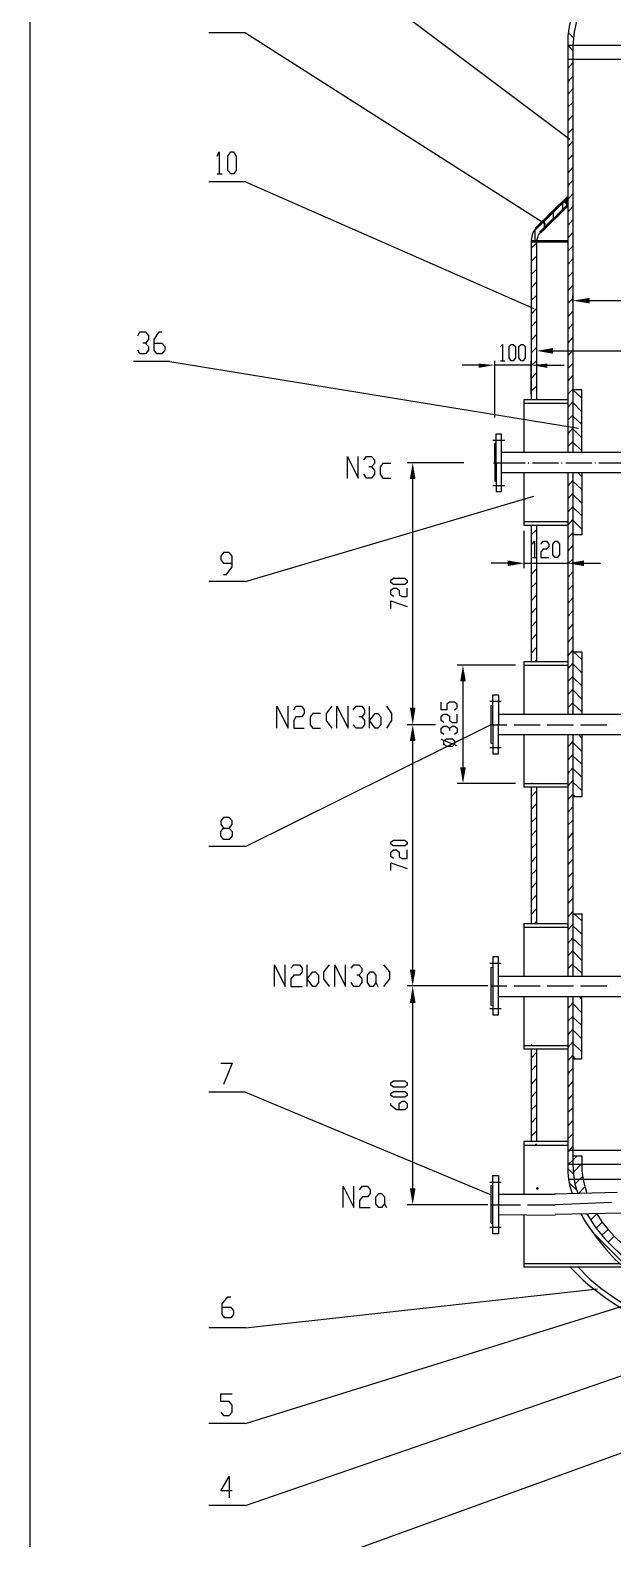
# Model space of a CAD drawing. Header units: millimetres. Extents: x -2210 to 6171, y -6737 to 5572.
# Drawn here: x -2210 to -610, y -1685 to 2461 of the extents above; entities that cross this region are included whole.
import ezdxf

# ---------------------------------------------------------------- set-up
doc = ezdxf.new("R2010")
doc.units = ezdxf.units.MM
doc.layers.add('1', color=7, linetype='Continuous')

msp = doc.modelspace()

# ---------------------------------------------------------------- hatches: boundary and pattern name
h = msp.add_hatch(color=0)
h.dxf.hatch_style = 2
h.paths.add_polyline_path([(-733.5, 2002.1), (-745.1, 1992.4), (-733.5, 1992.4)])
h = msp.add_hatch(color=0)
h.dxf.hatch_style = 2
h.paths.add_polyline_path([(-745.1, 1992.4), (-733.5, 1992.4), (-733.5, 1980.7)])
h = msp.add_hatch(color=0)
h.dxf.hatch_style = 2
h.paths.add_polyline_path([(-673.2, 1725.8), (-673.2, 1710.3), (-719.9, 1718)])
h = msp.add_hatch(color=0)
h.dxf.hatch_style = 2
h.paths.add_polyline_path([(-774.3, 1587.7), (-774.3, 1572.1), (-819.1, 1579.9)])
h = msp.add_hatch(color=0)
h.dxf.hatch_style = 2
h.paths.add_polyline_path([(-978.6, 1544.9), (-978.6, 1533.2), (-933.9, 1541)])
h = msp.add_hatch(color=0)
h.dxf.hatch_style = 2
h.paths.add_polyline_path([(-789.9, 1544.9), (-789.9, 1533.2), (-834.6, 1541)])
h = msp.add_hatch(color=0)
h.dxf.hatch_style = 2
h.paths.add_polyline_path([(-1167.3, 1227.8), (-1151.8, 1227.8), (-1159.5, 1272.5)])
h = msp.add_hatch(color=0)
h.dxf.hatch_style = 2
h.paths.add_polyline_path([(-898.8, 1004), (-898.8, 988.5), (-854.1, 996.3)])
h = msp.add_hatch(color=0)
h.dxf.hatch_style = 2
h.paths.add_polyline_path([(-688.7, 1004), (-688.7, 988.5), (-733.5, 996.3)])
h = msp.add_hatch(color=0)
h.dxf.hatch_style = 2
h.paths.add_polyline_path([(-1029.2, 671.4), (-1013.6, 671.4), (-1021.4, 716.1)])
h = msp.add_hatch(color=0)
h.dxf.hatch_style = 2
h.paths.add_polyline_path([(-1167.3, 599.4), (-1151.8, 599.4), (-1159.5, 552.7)])
h = msp.add_hatch(color=0)
h.dxf.hatch_style = 2
h.paths.add_polyline_path([(-1167.3, 507.9), (-1151.8, 507.9), (-1159.5, 552.7)])
h = msp.add_hatch(color=0)
h.dxf.hatch_style = 2
h.paths.add_polyline_path([(-1029.2, 435.9), (-1013.6, 435.9), (-1021.4, 391.2)])
h = msp.add_hatch(color=0)
h.dxf.hatch_style = 2
h.paths.add_polyline_path([(-1167.3, -120.5), (-1151.8, -120.5), (-1159.5, -165.2)])
h = msp.add_hatch(color=0)
h.dxf.hatch_style = 2
h.paths.add_polyline_path([(-1167.3, -211.9), (-1151.8, -211.9), (-1159.5, -165.2)])
h = msp.add_hatch(color=0)
h.dxf.hatch_style = 2
h.paths.add_polyline_path([(-1167.3, -721.6), (-1151.8, -721.6), (-1159.5, -766.4)])
h = msp.add_hatch(color=0)
h.dxf.hatch_style = 2
h.paths.add_polyline_path([(-817.1, -725.5), (-821, -723.6), (-821, -719.7), (-817.1, -717.8), (-813.2, -719.7), (-813.2, -723.6)])

# ---------------------------------------------------------------- linework, layer by layer
at = {"layer": '1', "color": 0, "lineweight": 25}
for points in [[(-2210.1, -6733.3), (-2210.1, 5572.1)], [(-1618.7, 2830.9), (-727.6, 2161.6)], [(-1618.7, 2453.5), (-1719.9, 2453.5)], [(-1618.7, 2453.5), (-793.8, 1928.2)], [(-717.9, 2439.8), (-731.5, 2453.5)], [(-719.9, 2404.8), (-733.5, 2420.4)], [(-733.5, 2420.4), (-733.5, 1301.7)], [(-733.5, 2420.4), (-585.6, 2420.4)], [(-719.9, 2420.4), (-719.9, 1301.7)], [(-731.5, 2381.5), (-733.5, 2383.4)], [(-733.5, 2381.5), (237.3, 2381.5)], [(-733.5, 2356.2), (-719.9, 2371.7)], [(-733.5, 2319.2), (-719.9, 2334.8)], [(-733.5, 2284.2), (-719.9, 2299.8)], [(-733.5, 2249.2), (-719.9, 2262.8)], [(-733.5, 2212.2), (-719.9, 2227.8)], [(-733.5, 2177.2), (-719.9, 2190.8)], [(-1696.5, 2114.9), (-1690.7, 2126.6), (-1690.7, 2066.3)], [(-1659.5, 2066.3), (-1667.3, 2076), (-1667.3, 2114.9), (-1659.5, 2126.6), (-1651.8, 2126.6), (-1644, 2114.9), (-1644, 2076), (-1651.8, 2066.3), (-1659.5, 2066.3)], [(-733.5, 2140.2), (-719.9, 2155.8)], [(-733.5, 2105.2), (-719.9, 2118.8)], [(-733.5, 2068.2), (-719.9, 2083.8)], [(-1618.7, 2044.9), (-1719.9, 2044.9)], [(-1696.5, 2066.3), (-1682.9, 2066.3)], [(-1618.7, 2044.9), (-826.9, 1696.6)], [(-733.5, 2033.2), (-719.9, 2048.8)], [(-733.5, 1980.7), (-745.1, 1992.4)], [(-733.5, 1996.3), (-719.9, 2011.8)], [(-772.4, 1941.8), (-772.4, 1963.2)], [(-747.1, 1967.1), (-747.1, 1988.5)], [(-733.5, 1961.2), (-719.9, 1976.8)], [(-821, 1916.5), (-828.8, 1906.8), (-832.7, 1895.1), (-834.6, 1883.4)], [(-823, 1881.5), (-823, 1912.6)], [(-797.7, 1916.5), (-797.7, 1937.9)], [(-733.5, 1924.3), (-719.9, 1939.8)], [(-834.6, 1883.4), (-834.6, 1445.7)], [(-834.6, 1862), (-819.1, 1875.6)], [(-809.3, 1904.8), (-815.2, 1899), (-817.1, 1891.2), (-819.1, 1883.4)], [(-819.1, 1883.4), (-819.1, 1445.7)], [(-733.5, 1889.3), (-719.9, 1904.8)], [(-733.5, 1854.2), (-719.9, 1867.9)], [(-834.6, 1825.1), (-819.1, 1840.6)], [(-733.5, 1817.3), (-719.9, 1832.8)], [(-834.6, 1790), (-819.1, 1803.6)], [(-733.5, 1782.2), (-719.9, 1795.9)], [(-834.6, 1753.1), (-819.1, 1768.6)], [(-733.5, 1745.3), (-719.9, 1760.8)], [(-834.6, 1718), (-819.1, 1731.7)], [(-733.5, 1710.3), (-719.9, 1723.9)], [(-719.9, 1712.2), (-719.9, 1731.7)], [(-673.2, 1718), (1235.4, 1718)], [(-834.6, 1681.1), (-819.1, 1696.6)], [(-834.6, 1646.1), (-819.1, 1661.6)], [(-733.5, 1673.3), (-719.9, 1688.9)], [(-1914.4, 1620.8), (-1908.6, 1632.4), (-1893, 1632.4), (-1885.2, 1620.8), (-1885.2, 1611), (-1893, 1601.3), (-1900.8, 1601.3)], [(-1869.7, 1601.3), (-1848.3, 1601.3), (-1840.5, 1591.6), (-1840.5, 1581.9), (-1848.3, 1572.1), (-1861.9, 1572.1), (-1869.7, 1581.9), (-1869.7, 1611), (-1856, 1632.4), (-1848.3, 1632.4)], [(-834.6, 1609.1), (-819.1, 1624.7)], [(-819.1, 1620.8), (-819.1, 1564.3)], [(-733.5, 1638.3), (-719.9, 1653.8)], [(-1893, 1601.3), (-1885.2, 1591.6), (-1885.2, 1581.9), (-1893, 1572.1), (-1908.6, 1572.1), (-1914.4, 1581.9)], [(-918.3, 1591.6), (-912.5, 1597.4), (-912.5, 1552.7)], [(-889.1, 1552.7), (-895, 1560.5), (-895, 1591.6), (-889.1, 1597.4), (-883.3, 1597.4), (-877.4, 1591.6), (-877.4, 1560.5), (-883.3, 1552.7), (-889.1, 1552.7)], [(-861.9, 1552.7), (-867.7, 1560.5), (-867.7, 1591.6), (-861.9, 1597.4), (-856, 1597.4), (-850.2, 1591.6), (-850.2, 1560.5), (-856, 1552.7), (-861.9, 1552.7)], [(-834.6, 1574.1), (-819.1, 1589.6)], [(-774.3, 1579.9), (1334.6, 1579.9)], [(-733.5, 1601.3), (-719.9, 1616.9)], [(-733.5, 1566.3), (-719.9, 1581.9)], [(-1826.9, 1550.7), (-1926.1, 1550.7)], [(-1826.9, 1550.7), (-704.3, 1367.9)], [(-978.6, 1541), (-1023.4, 1541)], [(-933.9, 1397), (-933.9, 1552.7)], [(-834.6, 1541), (-933.9, 1541)], [(-918.3, 1552.7), (-906.6, 1552.7)], [(-834.6, 1539.1), (-819.1, 1552.7)], [(-834.6, 1461.2), (-834.6, 1552.7)], [(-789.9, 1541), (-743.2, 1541)], [(-733.5, 1531.3), (-719.9, 1544.9)], [(-834.6, 1504), (-819.1, 1519.6)], [(-733.5, 1496.3), (-719.9, 1511.8)], [(-834.6, 1469), (-819.1, 1482.6)], [(-733.5, 1461.2), (-719.9, 1474.9)], [(-694.6, 1301.7), (-694.6, 1472.9), (-719.9, 1472.9)], [(-694.6, 1449.6), (-719.9, 1472.9)], [(-733.5, 1445.7), (-854.1, 1445.7), (-854.1, 1301.7)], [(-854.1, 1435.9), (-733.5, 1435.9)], [(-821, 1445.7), (-819.1, 1447.6)], [(-733.5, 1424.3), (-719.9, 1439.8)], [(-694.6, 1412.6), (-719.9, 1437.9)], [(-733.5, 1389.3), (-719.9, 1402.9)], [(-694.6, 1377.6), (-719.9, 1400.9)], [(-939.7, 1334.8), (-906.6, 1334.8)], [(-933.9, 1325.1), (-930, 1327)], [(-930, 1352.3), (-916.4, 1352.3)], [(-930, 1272.5), (-930, 1352.3)], [(-916.4, 1352.3), (-916.4, 1272.5)], [(-733.5, 1352.3), (-719.9, 1367.9)], [(-733.5, 1317.3), (-719.9, 1330.9)], [(-694.6, 1340.6), (-719.9, 1365.9)], [(-694.6, 1305.6), (-719.9, 1328.9)], [(-1338.5, 1229.7), (-1338.5, 1290), (-1309.3, 1229.7), (-1309.3, 1290)], [(-1293.8, 1280.3), (-1286, 1290), (-1272.4, 1290), (-1264.6, 1280.3), (-1264.6, 1270.6), (-1272.4, 1260.8), (-1280.2, 1260.8)], [(-933.9, 1272.5), (-933.9, 1325.1)], [(-916.4, 1301.7), (-570, 1301.7)], [(-1272.4, 1260.8), (-1264.6, 1251.1), (-1264.6, 1241.4), (-1272.4, 1229.7), (-1286, 1229.7), (-1293.8, 1241.4)], [(-1219.9, 1270.6), (-1241.3, 1270.6), (-1249, 1260.8), (-1249, 1241.4), (-1241.3, 1229.7), (-1219.9, 1229.7)], [(-1019.5, 1272.5), (-1175.1, 1272.5)], [(-937.8, 1272.5), (-928, 1272.5)], [(-933.9, 1272.5), (-933.9, 1221.9), (-930, 1220)], [(-930, 1272.5), (-930, 1192.8)], [(-916.4, 1272.5), (-916.4, 1192.8), (-930, 1192.8)], [(-930, 1272.5), (-850.2, 1272.5)], [(-916.4, 1245.3), (-570, 1245.3)], [(-854.1, 1245.3), (-854.1, 1101.3)], [(-842.4, 1272.5), (-840.5, 1272.5)], [(-830.7, 1272.5), (-758.8, 1272.5)], [(-751, 1272.5), (-749, 1272.5)], [(-739.3, 1272.5), (-667.3, 1272.5)], [(-733.5, 1245.3), (-733.5, 581.9)], [(-719.9, 1245.3), (-719.9, 581.9)], [(-694.6, 1245.3), (-694.6, 1074.1), (-719.9, 1074.1)], [(-694.6, 1233.6), (-706.2, 1245.3)], [(-659.5, 1272.5), (-657.6, 1272.5)], [(-647.9, 1272.5), (-570, 1272.5)], [(-1159.5, 599.4), (-1159.5, 1227.8)], [(-939.7, 1210.3), (-906.6, 1210.3)], [(-733.5, 1208.3), (-719.9, 1223.9)], [(-694.6, 1198.6), (-719.9, 1221.9)], [(-1618.7, 945.7), (-826.9, 1181.1)], [(-733.5, 1173.3), (-719.9, 1188.9)], [(-694.6, 1161.6), (-719.9, 1185)], [(-733.5, 1136.3), (-719.9, 1151.9)], [(-694.6, 1126.6), (-719.9, 1150)], [(-854.1, 1111), (-733.5, 1111)], [(-854.1, 1101.3), (-733.5, 1101.3)], [(-854.1, 1085.8), (-854.1, 982.6)], [(-834.6, 1101.3), (-834.6, 725.8)], [(-834.6, 1074.1), (-819.1, 1087.7)], [(-819.1, 1101.3), (-819.1, 725.8)], [(-733.5, 1101.3), (-719.9, 1116.9)], [(-733.5, 1085.8), (-733.5, 982.6)], [(-733.5, 1066.3), (-719.9, 1079.9)], [(-694.6, 1089.6), (-719.9, 1114.9)], [(-714, 1074.1), (-719.9, 1078)], [(-830.7, 1048.8), (-824.9, 1056.6), (-824.9, 1011.8)], [(-807.4, 1048.8), (-801.6, 1056.6), (-791.8, 1056.6), (-786, 1048.8), (-786, 1041), (-791.8, 1035.2), (-801.6, 1035.2), (-807.4, 1027.4), (-807.4, 1011.8), (-786, 1011.8)], [(-768.5, 1011.8), (-774.3, 1019.6), (-774.3, 1048.8), (-768.5, 1056.6), (-762.7, 1056.6), (-756.8, 1048.8), (-756.8, 1019.6), (-762.7, 1011.8), (-768.5, 1011.8)], [(-733.5, 1029.3), (-719.9, 1044.9)], [(-696.5, 1074.1), (-694.6, 1076)], [(-1679, 965.1), (-1671.2, 965.1), (-1655.7, 986.5), (-1655.7, 1015.7), (-1663.4, 1025.4), (-1679, 1025.4), (-1686.8, 1015.7), (-1686.8, 1006), (-1679, 996.3), (-1655.7, 996.3)], [(-898.8, 996.3), (-943.6, 996.3)], [(-854.1, 996.3), (-733.5, 996.3)], [(-830.7, 1011.8), (-819.1, 1011.8)], [(-733.5, 994.3), (-719.9, 1007.9)], [(-688.7, 996.3), (-644, 996.3)], [(-1175.1, 943.7), (-1180.9, 937.9), (-1212.1, 937.9), (-1219.9, 943.7), (-1219.9, 949.6), (-1212.1, 955.4), (-1180.9, 955.4), (-1175.1, 949.6), (-1175.1, 943.7)], [(-834.6, 965.1), (-819.1, 980.7)], [(-733.5, 957.3), (-719.9, 972.9)], [(-1618.7, 945.7), (-1719.9, 945.7)], [(-1212.1, 904.8), (-1219.9, 910.7), (-1219.9, 922.3), (-1212.1, 928.2), (-1204.3, 928.2), (-1196.5, 922.3), (-1196.5, 910.7), (-1188.7, 904.8), (-1175.1, 904.8), (-1175.1, 928.2)], [(-834.6, 930.1), (-819.1, 943.7)], [(-733.5, 922.3), (-719.9, 935.9)], [(-1219.9, 871.7), (-1219.9, 893.1), (-1175.1, 877.6)], [(-834.6, 893.1), (-819.1, 908.7)], [(-834.6, 858.1), (-819.1, 873.7)], [(-733.5, 885.4), (-719.9, 900.9)], [(-834.6, 821.2), (-819.1, 836.7)], [(-733.5, 850.3), (-719.9, 865.9)], [(-834.6, 786.1), (-819.1, 801.7)], [(-733.5, 813.4), (-719.9, 828.9)], [(-733.5, 778.4), (-719.9, 793.9)], [(-834.6, 749.2), (-819.1, 764.7)], [(-733.5, 741.4), (-719.9, 757)], [(-719.9, 753.1), (-694.6, 753.1)], [(-694.6, 731.7), (-717.9, 753.1)], [(-694.6, 753.1), (-694.6, 581.9)], [(-877.4, 716.1), (-1037, 716.1)], [(-733.5, 725.8), (-854.1, 725.8), (-854.1, 581.9)], [(-854.1, 716.1), (-733.5, 716.1)], [(-823, 725.8), (-819.1, 729.7)], [(-733.5, 706.4), (-719.9, 721.9)], [(-694.6, 694.7), (-719.9, 720)], [(-1021.4, 671.4), (-1021.4, 435.9)], [(-733.5, 671.4), (-719.9, 685)], [(-694.6, 659.7), (-719.9, 683)], [(-939.7, 552.7), (-939.7, 634.4)], [(-939.7, 634.4), (-924.1, 634.4)], [(-924.1, 634.4), (-924.1, 552.7)], [(-733.5, 634.4), (-719.9, 650)], [(-694.6, 622.7), (-719.9, 648)], [(-1533.1, 542.9), (-1533.1, 603.3), (-1502, 542.9), (-1502, 603.3)], [(-1486.4, 593.5), (-1480.6, 603.3), (-1465, 603.3), (-1457.2, 593.5), (-1457.2, 583.8), (-1465, 574.1), (-1480.6, 574.1), (-1486.4, 564.3), (-1486.4, 542.9), (-1457.2, 542.9)], [(-1412.5, 583.8), (-1433.9, 583.8), (-1441.6, 574.1), (-1441.6, 552.7), (-1433.9, 542.9), (-1412.5, 542.9)], [(-1381.3, 603.3), (-1396.9, 583.8), (-1396.9, 564.3), (-1381.3, 542.9)], [(-1367.7, 542.9), (-1367.7, 603.3), (-1336.6, 542.9), (-1336.6, 603.3)], [(-1323, 593.5), (-1315.2, 603.3), (-1299.6, 603.3), (-1291.8, 593.5), (-1291.8, 583.8), (-1299.6, 574.1), (-1307.4, 574.1)], [(-1278.2, 542.9), (-1278.2, 603.3)], [(-1278.2, 564.3), (-1262.7, 583.8), (-1254.9, 583.8), (-1247.1, 574.1), (-1247.1, 552.7), (-1254.9, 542.9), (-1262.7, 542.9), (-1278.2, 564.3)], [(-1231.5, 603.3), (-1217.9, 583.8), (-1217.9, 564.3), (-1231.5, 542.9)], [(-1044.8, 593.5), (-1037, 599.4), (-1037, 609.1), (-1044.8, 614.9), (-1058.4, 614.9), (-1066.2, 609.1), (-1066.2, 593.5), (-1081.7, 593.5), (-1081.7, 614.9)], [(-1073.9, 558.5), (-1081.7, 564.3), (-1081.7, 576), (-1073.9, 581.9), (-1066.2, 581.9), (-1058.4, 576), (-1058.4, 564.3), (-1050.6, 558.5), (-1037, 558.5), (-1037, 581.9)], [(-947.5, 616.9), (-916.4, 616.9)], [(-943.6, 605.2), (-939.7, 607.2)], [(-943.6, 552.7), (-943.6, 605.2)], [(-924.1, 581.9), (-570, 581.9)], [(-733.5, 599.4), (-719.9, 613)], [(-694.6, 587.7), (-719.9, 611)], [(-1618.7, 218), (-945.5, 552.7)], [(-1299.6, 574.1), (-1291.8, 564.3), (-1291.8, 552.7), (-1299.6, 542.9), (-1315.2, 542.9), (-1323, 552.7)], [(-1097.3, 552.7), (-1175.1, 552.7)], [(-1097.3, 552.7), (-1175.1, 552.7)], [(-1073.9, 525.4), (-1081.7, 531.3), (-1081.7, 542.9), (-1073.9, 548.8), (-1066.2, 548.8), (-1058.4, 542.9), (-1058.4, 537.1)], [(-1058.4, 542.9), (-1050.6, 548.8), (-1044.8, 548.8), (-1037, 542.9), (-1037, 531.3), (-1044.8, 525.4)], [(-945.5, 552.7), (-937.8, 552.7)], [(-939.7, 500.1), (-943.6, 502.1), (-943.6, 554.6)], [(-939.7, 472.9), (-924.1, 472.9), (-924.1, 554.6)], [(-939.7, 554.6), (-939.7, 472.9)], [(-939.7, 552.7), (-900.8, 552.7)], [(-891.1, 552.7), (-891.1, 552.7)], [(-881.3, 552.7), (-809.3, 552.7)], [(-799.6, 552.7), (-799.6, 552.7)], [(-789.9, 552.7), (-717.9, 552.7)], [(-708.2, 552.7), (-708.2, 552.7)], [(-698.5, 552.7), (-626.5, 552.7)], [(-616.7, 552.7), (-616.7, 552.7)], [(-1159.5, -120.5), (-1159.5, 507.9)], [(-1037, 494.3), (-1081.7, 511.8)], [(-1044.8, 498.2), (-1050.6, 492.4), (-1066.2, 492.4), (-1073.9, 498.2), (-1073.9, 507.9), (-1066.2, 513.8), (-1050.6, 513.8), (-1044.8, 507.9), (-1044.8, 498.2)], [(-924.1, 525.4), (-570, 525.4)], [(-854.1, 525.4), (-854.1, 381.5)], [(-733.5, 525.4), (-733.5, -138)], [(-733.5, 490.4), (-719.9, 506)], [(-719.9, 525.4), (-719.9, -138)], [(-694.6, 525.4), (-694.6, 354.2), (-719.9, 354.2)], [(-694.6, 478.7), (-719.9, 504)], [(-694.6, 515.7), (-704.3, 525.4)], [(-947.5, 490.4), (-916.4, 490.4)], [(-733.5, 455.4), (-719.9, 471)], [(-694.6, 443.7), (-719.9, 467.1)], [(-733.5, 418.4), (-719.9, 434)], [(-694.6, 408.7), (-719.9, 432.1)], [(-877.4, 391.2), (-1037, 391.2)], [(-854.1, 391.2), (-733.5, 391.2)], [(-854.1, 381.5), (-733.5, 381.5)], [(-834.6, 391.2), (-830.7, 393.1)], [(-834.6, 381.5), (-834.6, 6)], [(-819.1, 381.5), (-819.1, 6)], [(-733.5, 383.4), (-719.9, 399)], [(-694.6, 371.7), (-719.9, 395.1)], [(-834.6, 354.2), (-819.1, 369.8)], [(-834.6, 319.2), (-819.1, 334.8)], [(-733.5, 346.5), (-719.9, 362)], [(-712.1, 354.2), (-719.9, 360.1)], [(-696.5, 354.2), (-694.6, 356.2)], [(-1679, 237.5), (-1686.8, 247.2), (-1686.8, 258.9), (-1679, 268.6), (-1663.4, 268.6), (-1655.7, 278.4), (-1655.7, 288.1), (-1663.4, 297.8), (-1679, 297.8), (-1686.8, 288.1), (-1686.8, 278.4), (-1679, 268.6)], [(-834.6, 284.2), (-819.1, 297.8)], [(-733.5, 311.4), (-719.9, 327)], [(-1663.4, 268.6), (-1655.7, 258.9), (-1655.7, 247.2), (-1663.4, 237.5), (-1679, 237.5)], [(-834.6, 247.2), (-819.1, 262.8)], [(-733.5, 276.4), (-719.9, 290)], [(-733.5, 239.4), (-719.9, 255)], [(-1618.7, 218), (-1719.9, 218)], [(-1175.1, 223.9), (-1180.9, 220), (-1212.1, 220), (-1219.9, 223.9), (-1219.9, 229.7), (-1212.1, 235.6), (-1180.9, 235.6), (-1175.1, 229.7), (-1175.1, 223.9)], [(-1212.1, 185), (-1219.9, 190.8), (-1219.9, 202.5), (-1212.1, 208.3), (-1204.3, 208.3), (-1196.5, 202.5), (-1196.5, 190.8), (-1188.7, 185), (-1175.1, 185), (-1175.1, 208.3)], [(-834.6, 212.2), (-819.1, 225.8)], [(-733.5, 204.4), (-719.9, 218)], [(-1219.9, 151.9), (-1219.9, 173.3), (-1175.1, 157.7)], [(-834.6, 175.2), (-819.1, 190.8)], [(-733.5, 167.5), (-719.9, 183)], [(-834.6, 140.2), (-819.1, 153.8)], [(-733.5, 132.4), (-719.9, 146.1)], [(-834.6, 103.3), (-819.1, 118.8)], [(-834.6, 68.2), (-819.1, 83.8)], [(-733.5, 95.5), (-719.9, 111)], [(-834.6, 31.3), (-819.1, 46.8)], [(-733.5, 60.5), (-719.9, 76)], [(-854.1, 6), (-733.5, 6)], [(-854.1, 6), (-854.1, -138)], [(-823, 6), (-819.1, 11.8)], [(-733.5, 23.5), (-719.9, 39.1)], [(-733.5, -11.5), (-719.9, 4)], [(-719.9, 33.2), (-694.6, 33.2)], [(-694.6, -23.2), (-719.9, 0.1)], [(-694.6, 13.8), (-716, 33.2)], [(-694.6, 33.2), (-694.6, -138)], [(-854.1, -3.7), (-733.5, -3.7)], [(-733.5, -48.5), (-719.9, -32.9)], [(-694.6, -58.2), (-719.9, -34.9)], [(-733.5, -83.5), (-719.9, -67.9)], [(-694.6, -95.2), (-719.9, -69.9)], [(-1538.9, -167.2), (-1538.9, -106.9), (-1509.7, -167.2), (-1509.7, -106.9)], [(-1494.2, -116.6), (-1486.4, -106.9), (-1470.8, -106.9), (-1463, -116.6), (-1463, -126.3), (-1470.8, -136), (-1486.4, -136), (-1494.2, -145.8), (-1494.2, -167.2), (-1463, -167.2)], [(-1449.4, -167.2), (-1449.4, -106.9)], [(-1389.1, -106.9), (-1404.7, -126.3), (-1404.7, -145.8), (-1389.1, -167.2)], [(-1373.6, -167.2), (-1373.6, -106.9), (-1344.4, -167.2), (-1344.4, -106.9)], [(-1328.8, -116.6), (-1321, -106.9), (-1307.4, -106.9), (-1299.6, -116.6), (-1299.6, -126.3), (-1307.4, -136), (-1313.2, -136)], [(-1239.3, -106.9), (-1223.7, -126.3), (-1223.7, -145.8), (-1239.3, -167.2)], [(-947.5, -103), (-916.4, -103)], [(-943.6, -114.6), (-939.7, -112.7)], [(-943.6, -165.2), (-943.6, -114.6)], [(-924.1, -165.2), (-924.1, -85.5), (-939.7, -85.5), (-939.7, -165.2)], [(-733.5, -118.5), (-719.9, -104.9)], [(-694.6, -130.2), (-719.9, -106.9)], [(-1449.4, -145.8), (-1433.9, -126.3), (-1426.1, -126.3), (-1418.3, -136), (-1418.3, -155.5), (-1426.1, -167.2), (-1433.9, -167.2), (-1449.4, -145.8)], [(-1307.4, -136), (-1299.6, -145.8), (-1299.6, -155.5), (-1307.4, -167.2), (-1321, -167.2), (-1328.8, -155.5)], [(-1268.5, -167.2), (-1276.3, -167.2), (-1284.1, -155.5), (-1284.1, -136), (-1276.3, -126.3), (-1268.5, -126.3), (-1260.7, -136), (-1260.7, -155.5), (-1268.5, -167.2)], [(-1260.7, -155.5), (-1254.9, -167.2)], [(-953.3, -165.2), (-1175.1, -165.2)], [(-953.3, -165.2), (-1175.1, -165.2)], [(-945.5, -165.2), (-937.8, -165.2)], [(-939.7, -219.7), (-943.6, -217.8), (-943.6, -165.2)], [(-939.7, -165.2), (-900.8, -165.2)], [(-939.7, -165.2), (-939.7, -245)], [(-924.1, -138), (-570, -138)], [(-924.1, -245), (-924.1, -165.2)], [(-891.1, -165.2), (-891.1, -165.2)], [(-881.3, -165.2), (-809.3, -165.2)], [(-799.6, -165.2), (-799.6, -165.2)], [(-789.9, -165.2), (-717.9, -165.2)], [(-708.2, -165.2), (-708.2, -165.2)], [(-698.5, -165.2), (-626.5, -165.2)], [(-616.7, -165.2), (-616.7, -165.2)], [(-924.1, -194.4), (-570, -194.4)], [(-854.1, -194.4), (-854.1, -338.4)], [(-733.5, -194.4), (-733.5, -655.5)], [(-719.9, -194.4), (-719.9, -655.5)], [(-694.6, -202.2), (-702.3, -194.4)], [(-694.6, -365.6), (-694.6, -194.4)], [(-1159.5, -721.6), (-1159.5, -211.9)], [(-947.5, -227.5), (-916.4, -227.5)], [(-939.7, -245), (-924.1, -245)], [(-733.5, -227.5), (-719.9, -211.9)], [(-694.6, -239.2), (-719.9, -213.9)], [(-733.5, -262.5), (-719.9, -248.9)], [(-733.5, -299.5), (-719.9, -283.9)], [(-694.6, -274.2), (-719.9, -250.8)], [(-694.6, -311.1), (-719.9, -285.8)], [(-854.1, -328.6), (-733.5, -328.6)], [(-834.6, -326.7), (-832.7, -326.7)], [(-733.5, -334.5), (-719.9, -318.9)], [(-694.6, -346.2), (-719.9, -322.8)], [(-854.1, -338.4), (-733.5, -338.4)], [(-834.6, -338.4), (-834.6, -593.2)], [(-834.6, -363.7), (-819.1, -348.1)], [(-819.1, -338.4), (-819.1, -593.2)], [(-733.5, -371.4), (-719.9, -355.9)], [(-712.1, -365.6), (-719.9, -357.8)], [(-719.9, -365.6), (-694.6, -365.6)], [(-696.5, -365.6), (-694.6, -363.7)], [(-1686.8, -377.3), (-1655.7, -377.3), (-1679, -435.7)], [(-834.6, -398.7), (-819.1, -383.1)], [(-733.5, -406.5), (-719.9, -390.9)], [(-1175.1, -437.6), (-1180.9, -443.4), (-1212.1, -443.4), (-1219.9, -437.6), (-1219.9, -431.8), (-1212.1, -425.9), (-1180.9, -425.9), (-1175.1, -431.8), (-1175.1, -437.6)], [(-1175.1, -466.8), (-1180.9, -470.7), (-1212.1, -470.7), (-1219.9, -466.8), (-1219.9, -460.9), (-1212.1, -455.1), (-1180.9, -455.1), (-1175.1, -460.9), (-1175.1, -466.8)], [(-834.6, -435.7), (-819.1, -420.1)], [(-834.6, -470.7), (-819.1, -455.1)], [(-733.5, -443.4), (-719.9, -427.9)], [(-1618.7, -457.1), (-1719.9, -457.1)], [(-1618.7, -457.1), (-943.6, -739.2)], [(-1196.5, -505.7), (-1196.5, -488.2), (-1188.7, -482.3), (-1180.9, -482.3), (-1175.1, -488.2), (-1175.1, -499.9), (-1180.9, -505.7), (-1204.3, -505.7), (-1219.9, -494), (-1219.9, -488.2)], [(-834.6, -505.7), (-819.1, -492.1)], [(-733.5, -478.5), (-719.9, -462.9)], [(-834.6, -542.7), (-819.1, -527.1)], [(-733.5, -513.5), (-719.9, -499.9)], [(-733.5, -550.4), (-719.9, -534.9)], [(-834.6, -577.7), (-819.1, -564.1)], [(-733.5, -585.5), (-719.9, -571.8)], [(-733.5, -593.2), (-854.1, -593.2), (-854.1, -737.2)], [(-854.1, -603), (-733.5, -603)], [(-824.9, -604.9), (-819.1, -599.1)], [(-733.5, -622.4), (-727.6, -616.6)], [(-733.5, -616.6), (-319.1, -616.6)], [(-727.6, -616.6), (-719.9, -606.9)], [(-733.5, -655.5), (-513.6, -655.5)], [(-733.5, -655.5), (-733.5, -676.9), (-731.5, -696.4), (-727.6, -715.8), (-721.8, -735.3)], [(-731.5, -655.5), (-719.9, -643.8)], [(-719.9, -643.8), (-708.2, -632.1)], [(-719.9, -632.1), (-694.6, -632.1)], [(-719.9, -655.5), (-717.9, -682.7), (-714, -710), (-706.2, -735.3)], [(-717.9, -676.9), (-696.5, -655.5), (-694.6, -655.5)], [(-694.6, -632.1), (-694.6, -655.5)], [(-694.6, -655.5), (-694.6, -673), (-692.6, -692.5), (-688.7, -710), (-684.8, -721.6), (-680.9, -735.3)], [(-947.5, -704.1), (-916.4, -704.1)], [(-939.7, -686.6), (-924.1, -686.6)], [(-939.7, -766.4), (-939.7, -686.6)], [(-924.1, -686.6), (-924.1, -766.4)], [(-717.9, -682.7), (-733.5, -667.2)], [(-731.5, -696.4), (-513.6, -696.4)], [(-714, -710), (-700.4, -696.4), (-692.6, -688.6)], [(-1350.2, -774.2), (-1350.2, -715.8), (-1321, -774.2), (-1321, -715.8)], [(-1305.5, -725.5), (-1297.7, -715.8), (-1284.1, -715.8), (-1276.3, -725.5), (-1276.3, -735.3), (-1284.1, -745), (-1297.7, -745), (-1305.5, -754.7), (-1305.5, -774.2), (-1276.3, -774.2)], [(-1245.1, -774.2), (-1252.9, -774.2), (-1260.7, -764.4), (-1260.7, -745), (-1252.9, -735.3), (-1245.1, -735.3), (-1237.4, -745), (-1237.4, -764.4), (-1245.1, -774.2)], [(-943.6, -817), (-943.6, -713.9), (-939.7, -711.9)], [(-924.1, -737.2), (-768.5, -737.2)], [(-597.3, -733.3), (-770.4, -737.2)], [(-708.2, -727.5), (-729.6, -706.1)], [(-704.3, -735.3), (-686.8, -717.8)], [(-1237.4, -764.4), (-1231.5, -774.2)], [(-953.3, -766.4), (-1175.1, -766.4)], [(-945.5, -766.4), (-937.8, -766.4)], [(-939.7, -766.4), (-863.8, -766.4)], [(-924.1, -766.4), (-924.1, -846.2), (-939.7, -846.2), (-939.7, -766.4)], [(-854.1, -766.4), (-854.1, -766.4)], [(-844.4, -766.4), (-768.5, -766.4)], [(-612.9, -760.6), (-768.5, -766.4)], [(-947.5, -828.6), (-916.4, -828.6)], [(-943.6, -817), (-939.7, -818.9)], [(-924.1, -793.6), (-768.5, -795.6)], [(-854.1, -793.6), (-854.1, -937.6)], [(-583.7, -789.7), (-768.5, -793.6)], [(-671.2, -809.2), (-653.7, -791.7)], [(-655.7, -830.6), (-638.1, -813.1)], [(-653.7, -791.7), (-640.1, -813.1), (-622.6, -834.5), (-605.1, -853.9), (-583.7, -875.3)], [(-572, -935.7), (-667.3, -840.3)], [(-640.1, -850), (-622.6, -834.5)], [(-622.6, -869.5), (-605.1, -852)], [(-854.1, -927.9), (-591.4, -927.9)], [(-854.1, -937.6), (-577.8, -937.6)], [(-1682.9, -1048.5), (-1659.5, -1048.5), (-1651.8, -1058.2), (-1651.8, -1067.9), (-1659.5, -1077.7), (-1675.1, -1077.7), (-1682.9, -1067.9), (-1682.9, -1038.8), (-1667.3, -1019.3), (-1659.5, -1019.3)], [(-1618.7, -1104.9), (-651.8, -997.9)], [(-1618.7, -1367.6), (-451.4, -1003.7)], [(-1618.7, -1593.2), (60.3, -1013.5)], [(-1618.7, -1104.9), (-1719.9, -1104.9)], [(-1618.7, -1822.8), (75.9, -1208)], [(-1686.8, -1336.4), (-1679, -1346.2), (-1663.4, -1346.2), (-1655.7, -1336.4), (-1655.7, -1317), (-1663.4, -1307.2), (-1686.8, -1307.2), (-1686.8, -1285.8), (-1655.7, -1285.8)], [(-1618.7, -1367.6), (-1719.9, -1367.6)], [(-1655.7, -1552.4), (-1686.8, -1552.4), (-1663.4, -1513.5), (-1663.4, -1571.8)], [(-1618.7, -1593.2), (-1719.9, -1593.2)]]:
    msp.add_lwpolyline(points, dxfattribs=at)
at = {"layer": '1', "color": 0, "lineweight": 50}
for points in [[(-821, 1916.5), (-733.5, 2002.1)], [(-809.3, 1904.8), (-733.5, 1980.7)], [(-834.6, 1881.5), (-733.5, 1881.5)]]:
    msp.add_lwpolyline(points, dxfattribs=at)
at = {"layer": '1', "color": 0, "lineweight": 25}
for points, knots in [([(237.3, 2920.4), (237.3, 2920.4), (169.3, 2916.5), (169.3, 2916.5), (-103.1, 2908.7), (-661.5, 2784.2), (-716, 2455.4), (-716, 2455.4), (-719.9, 2420.4), (-719.9, 2420.4)], [0, 0, 0, 0, 1, 1, 1, 2, 2, 2, 3, 3, 3, 3]), ([(-465, 2770.6), (-465, 2770.6), (-496.1, 2753.1), (-496.1, 2753.1), (-607, 2685), (-719.9, 2583.8), (-733.5, 2445.7), (-733.5, 2445.7), (-733.5, 2420.4), (-733.5, 2420.4)], [0, 0, 0, 0, 1, 1, 1, 2, 2, 2, 3, 3, 3, 3]), ([(-680.9, -791.7), (-680.9, -791.7), (-659.5, -826.7), (-659.5, -826.7), (-659.5, -826.7), (-632.3, -859.8), (-632.3, -859.8), (-414.4, -1097.1), (38.9, -1167.2), (346.3, -1153.5), (346.3, -1153.5), (418.3, -1151.6), (418.3, -1151.6), (418.3, -1151.6), (488.3, -1143.8), (488.3, -1143.8), (737.3, -1122.4), (1184.8, -1001.8), (1270.4, -727.5), (1270.4, -727.5), (1278.2, -692.5), (1278.2, -692.5), (1278.2, -692.5), (1280.1, -655.5), (1280.1, -655.5)], [0, 0, 0, 0, 1, 1, 1, 2, 2, 2, 3, 3, 3, 4, 4, 4, 5, 5, 5, 6, 6, 6, 7, 7, 7, 8, 8, 8, 8]), ([(-696.5, -791.7), (-696.5, -791.7), (-690.7, -805.3), (-690.7, -805.3), (-690.7, -805.3), (-682.9, -817), (-682.9, -817), (-657.6, -853.9), (-603.1, -929.8), (-562.3, -947.3), (-562.3, -947.3), (-538.9, -960.9), (-538.9, -960.9), (-538.9, -960.9), (-515.6, -976.5), (-515.6, -976.5), (-342.4, -1083.5), (-128.4, -1138), (72, -1159.4), (72, -1159.4), (147.8, -1167.2), (147.8, -1167.2), (147.8, -1167.2), (225.7, -1169.1), (225.7, -1169.1)], [0, 0, 0, 0, 1, 1, 1, 2, 2, 2, 3, 3, 3, 4, 4, 4, 5, 5, 5, 6, 6, 6, 7, 7, 7, 8, 8, 8, 8]), ([(-727.6, -937.6), (-727.6, -937.6), (-692.6, -972.6), (-692.6, -972.6), (-474.7, -1163.3), (-130.4, -1239.2), (151.7, -1256.7), (151.7, -1256.7), (225.7, -1260.6), (225.7, -1260.6)], [0, 0, 0, 0, 1, 1, 1, 2, 2, 2, 3, 3, 3, 3]), ([(-706.2, -937.6), (-706.2, -937.6), (-673.2, -970.7), (-673.2, -970.7), (-496.1, -1122.4), (-227.6, -1196.4), (0, -1227.5), (0, -1227.5), (70, -1235.3), (70, -1235.3)], [0, 0, 0, 0, 1, 1, 1, 2, 2, 2, 3, 3, 3, 3])]:
    msp.add_open_spline(points, degree=3, knots=knots, dxfattribs=at)

doc.saveas('drawing.dxf')
